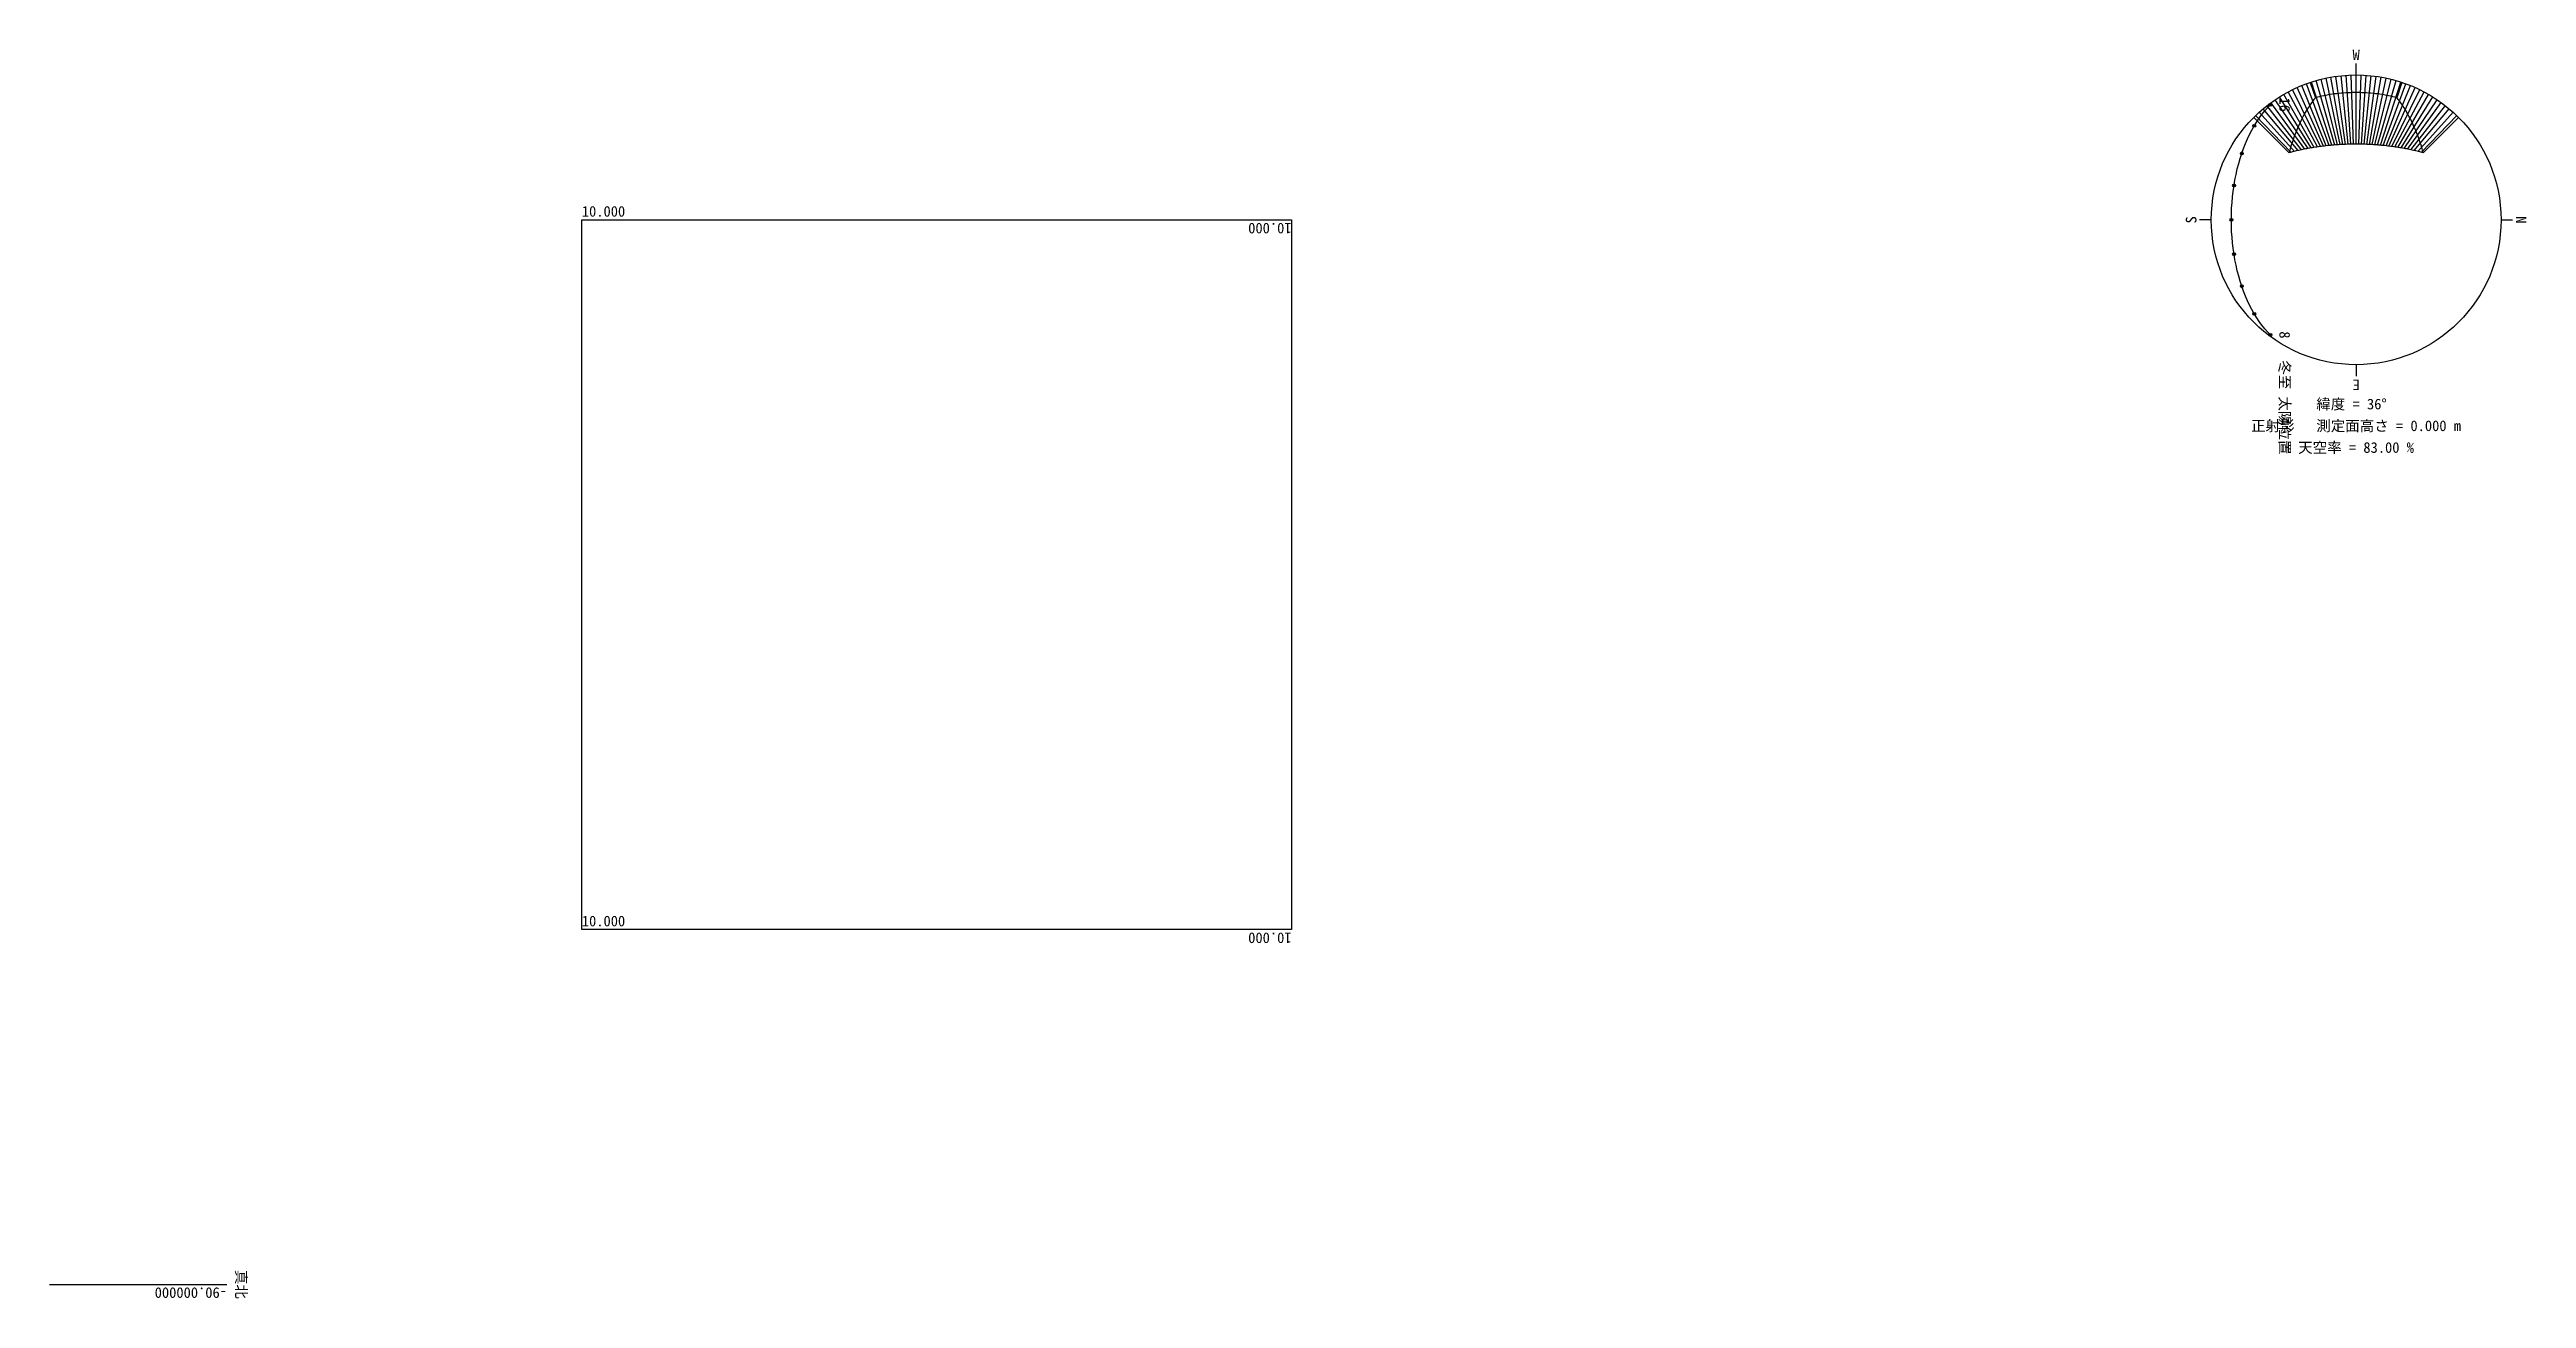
# Model space of a CAD drawing. Units: millimetres at full size, sheet at 1:100. Extents: x -18612 to 24122, y -15978 to 5571.
import ezdxf
from ezdxf.enums import TextEntityAlignment as Align

# ---------------------------------------------------------------- set-up
doc = ezdxf.new("R2010")
doc.units = ezdxf.units.MM
doc.header["$LTSCALE"] = 100
doc.header["$PDMODE"] = 32
doc.header["$PDSIZE"] = 50
doc.layers.add('0-0', color=4, linetype='Continuous')
doc.styles.add('ＭＳ ゴシック', font='')
doc.styles.get('ＭＳ ゴシック').set_extended_font_data('MS Gothic')

msp = doc.modelspace()

# ---------------------------------------------------------------- linework, layer by layer
at = {"layer": '0-0'}
for p, q in [((21138.1, 3937.8), (21096.4, 5131.1)), ((21183.7, 3938), (21183.7, 5132.7)), ((21229.3, 3937.8), (21270.9, 5131.1)), ((20353.2, 3863.9), (19785.7, 4705.2)), ((20408.2, 3873.6), (19858.9, 4752.8)), ((20462.1, 3882.5), (19933.7, 4797.7)), ((20514.9, 3890.4), (20010, 4840)), ((20566.7, 3897.6), (20087.7, 4879.6)), ((20617.6, 3904.1), (20166.8, 4916.5)), ((20667.6, 3909.9), (20247.2, 4950.6)), ((20716.9, 3915.1), (20328.6, 4981.9)), ((20765.5, 3919.6), (20411.1, 5010.3)), ((20813.5, 3923.6), (20494.6, 5035.8)), ((20860.9, 3927.1), (20578.9, 5058.4)), ((20907.9, 3930.1), (20663.9, 5078)), ((20954.5, 3932.5), (20749.6, 5094.7)), ((21000.7, 3934.5), (20835.7, 5108.3)), ((21046.7, 3936.1), (20922.4, 5119)), ((21092.5, 3937.1), (21009.3, 5126.6)), ((21274.9, 3937.1), (21358.1, 5126.6)), ((21320.7, 3936.1), (21445, 5119)), ((21366.6, 3934.5), (21531.6, 5108.3)), ((21412.9, 3932.5), (21617.8, 5094.7)), ((21459.4, 3930.1), (21703.5, 5078)), ((21506.4, 3927.1), (21788.5, 5058.4)), ((21553.9, 3923.6), (21872.8, 5035.8)), ((21601.8, 3919.6), (21956.2, 5010.3)), ((21650.4, 3915.1), (22038.7, 4981.9)), ((21699.7, 3909.9), (22120.2, 4950.6)), ((21749.8, 3904.1), (22200.5, 4916.5)), ((21800.7, 3897.6), (22279.6, 4879.6)), ((21852.5, 3890.4), (22357.4, 4840)), ((21905.3, 3882.5), (22433.7, 4797.7)), ((21959.1, 3873.6), (22508.5, 4752.8)), ((22014.2, 3863.9), (22581.7, 4705.2)), ((20058.1, 3798.2), (19447, 4431)), ((20120, 3814), (19510.8, 4490.5)), ((20180.4, 3828.3), (19576.7, 4547.8)), ((20239.4, 3841.3), (19644.5, 4602.7)), ((20296.9, 3853.1), (19714.2, 4655.2)), ((22070.4, 3853.1), (22653.1, 4655.2)), ((22128, 3841.3), (22722.8, 4602.7)), ((22186.9, 3828.3), (22790.6, 4547.8)), ((22247.3, 3814), (22856.5, 4490.5)), ((22309.3, 3798.2), (22920.3, 4431))]:
    msp.add_line(p, q, dxfattribs=at)
at = {"layer": '0-0', "color": 7}
for p, q in [((21183.7, 5132.7), (21183.7, 5332.7)), ((20393.1, 5004.4), (20481.3, 4739.9)), ((21974.2, 5004.4), (21886.1, 4739.9)), ((19415.9, 4400.4), (20026.5, 3789.8)), ((18683.7, 2632.7), (18483.7, 2632.7)), ((23683.7, 2632.7), (23883.7, 2632.7)), ((21183.7, 132.7), (21183.7, -67.3)), ((-18612.2, -15734.7), (-15551, -15734.7))]:
    msp.add_line(p, q, dxfattribs=at)
for points in [[(20481.3, 4739.9), (20468.8, 4724.4), (20455.9, 4708.1), (20442.7, 4690.9), (20429.1, 4672.7), (20415.2, 4653.5), (20400.8, 4633.2), (20386.1, 4611.8), (20371, 4589.1), (20355.5, 4565.1), (20339.6, 4539.7), (20323.3, 4512.8), (20306.6, 4484.3), (20289.5, 4454.1), (20272.1, 4422.1), (20254.3, 4388.2), (20236.1, 4352.2), (20217.7, 4314.2), (20199, 4273.8), (20180, 4231.1), (20160.8, 4185.9), (20141.5, 4138), (20122.1, 4087.4), (20102.6, 4034), (20083.3, 3977.6), (20064.1, 3918.1), (20045.1, 3855.5), (20026.5, 3789.8)], [(21886.1, 4739.9), (21850.9, 4748.7), (21815.3, 4757.1), (21779.2, 4765.1), (21742.8, 4772.7), (21706, 4779.9), (21668.8, 4786.6), (21631.3, 4792.8), (21593.5, 4798.6), (21555.3, 4803.9), (21516.9, 4808.7), (21478.3, 4813), (21439.5, 4816.8), (21400.4, 4820.1), (21361.3, 4822.8), (21321.9, 4825), (21282.5, 4826.6), (21243, 4827.7), (21203.5, 4828.3), (21163.9, 4828.3), (21124.3, 4827.7), (21084.8, 4826.6), (21045.4, 4825), (21006.1, 4822.8), (20966.9, 4820.1), (20927.9, 4816.8), (20889, 4813), (20850.4, 4808.7), (20812, 4803.9), (20773.9, 4798.6), (20736.1, 4792.8), (20698.6, 4786.6), (20661.4, 4779.9), (20624.6, 4772.7), (20588.1, 4765.1), (20552.1, 4757.1), (20516.5, 4748.7), (20481.3, 4739.9)], [(22340.8, 3789.8), (22322.2, 3855.5), (22303.3, 3918.1), (22284.1, 3977.6), (22264.7, 4034), (22245.3, 4087.4), (22225.9, 4138), (22206.5, 4185.9), (22187.4, 4231.1), (22168.4, 4273.8), (22149.7, 4314.2), (22131.2, 4352.2), (22113.1, 4388.2), (22095.3, 4422.1), (22077.8, 4454.1), (22060.8, 4484.3), (22044.1, 4512.8), (22027.8, 4539.7), (22011.9, 4565.1), (21996.3, 4589.1), (21981.2, 4611.8), (21966.5, 4633.2), (21952.2, 4653.5), (21938.2, 4672.7), (21924.6, 4690.9), (21911.4, 4708.1), (21898.6, 4724.4), (21886.1, 4739.9)], [(22951.4, 4400.4), (22340.8, 3789.8), (22320.7, 3795.2), (22300.3, 3800.6), (22279.6, 3805.9), (22258.6, 3811.2), (22237.4, 3816.4), (22215.8, 3821.6), (22194, 3826.7), (22171.9, 3831.7), (22149.5, 3836.7), (22126.9, 3841.6), (22104, 3846.4), (22080.8, 3851.1), (22057.3, 3855.7), (22033.6, 3860.3), (22009.6, 3864.7), (21985.3, 3869.1), (21960.8, 3873.4), (21936.1, 3877.5), (21911.1, 3881.6), (21885.8, 3885.5), (21860.3, 3889.3), (21834.6, 3893), (21808.7, 3896.6), (21782.5, 3900), (21756.2, 3903.3), (21729.6, 3906.5), (21702.9, 3909.6), (21675.9, 3912.5), (21648.8, 3915.2), (21621.5, 3917.9), (21594, 3920.3), (21566.4, 3922.6), (21538.7, 3924.8), (21510.8, 3926.8), (21482.8, 3928.7), (21454.6, 3930.3), (21426.4, 3931.9), (21398.1, 3933.2)], [(20333.8, 3860.3), (20310, 3855.7), (20286.6, 3851.1), (20263.4, 3846.4), (20240.5, 3841.6), (20217.8, 3836.7), (20195.4, 3831.7), (20173.3, 3826.7), (20151.5, 3821.6), (20130, 3816.4), (20108.7, 3811.2), (20087.8, 3805.9), (20067.1, 3800.6), (20046.7, 3795.2), (20026.5, 3789.8)], [(21398.1, 3933.2), (21369.6, 3934.4), (21341.2, 3935.4), (21312.6, 3936.3), (21284, 3937), (21255.4, 3937.5), (21226.7, 3937.8), (21198, 3938), (21169.3, 3938), (21140.6, 3937.8), (21112, 3937.5), (21083.3, 3937), (21054.7, 3936.3), (21026.2, 3935.4), (20997.7, 3934.4), (20969.3, 3933.2), (20941, 3931.9), (20912.7, 3930.3), (20884.6, 3928.7), (20856.6, 3926.8), (20828.7, 3924.8), (20800.9, 3922.6), (20773.3, 3920.3), (20745.9, 3917.9), (20718.6, 3915.2), (20691.4, 3912.5), (20664.5, 3909.6), (20637.7, 3906.5), (20611.2, 3903.3), (20584.8, 3900), (20558.7, 3896.6), (20532.7, 3893), (20507, 3889.3), (20481.5, 3885.5), (20456.3, 3881.6), (20431.3, 3877.5), (20406.5, 3873.4), (20382, 3869.1), (20357.8, 3864.7), (20333.8, 3860.3)]]:
    msp.add_lwpolyline(points, dxfattribs=at)
at = {"layer": '0-0', "color": 6}
for points in [[(19425.6, 4254.4), (19468, 4323.6), (19512.3, 4389.6), (19558.1, 4452.2), (19605.6, 4511.4), (19654.5, 4567), (19704.8, 4618.9)], [(19211.3, 3779.4), (19241.8, 3865), (19274.5, 3948.2), (19309.3, 4028.9), (19346.1, 4106.9), (19384.9, 4182.1), (19425.6, 4254.4)], [(19076.6, 3226.3), (19093.1, 3322.3), (19112, 3417.1), (19133.3, 3510.3), (19157, 3601.9), (19183, 3691.7), (19211.3, 3779.4)], [(19030.7, 2632.7), (19032, 2732.7), (19035.8, 2832.5), (19042.2, 2932), (19051.2, 3030.9), (19062.7, 3129.1), (19076.6, 3226.3)], [(19076.6, 2039), (19062.7, 2136.2), (19051.2, 2234.4), (19042.2, 2333.3), (19035.8, 2432.8), (19032, 2532.6), (19030.7, 2632.7)], [(19211.3, 1485.9), (19183, 1573.6), (19157, 1663.4), (19133.3, 1755), (19112, 1848.2), (19093.1, 1943), (19076.6, 2039)], [(19425.6, 1010.9), (19384.9, 1083.2), (19346.1, 1158.4), (19309.3, 1236.4), (19274.5, 1317.1), (19241.8, 1400.3), (19211.3, 1485.9)], [(19704.8, 646.4), (19654.5, 698.3), (19605.6, 753.9), (19558.1, 813.1), (19512.3, 875.7), (19468, 941.7), (19425.6, 1010.9)]]:
    msp.add_lwpolyline(points, dxfattribs=at)
at = {"layer": '0-0', "color": 7}
msp.add_lwpolyline([(-9428.6, 2632.7), (2816.3, 2632.7), (2816.3, -9612.2), (-9428.6, -9612.2)], close=True, dxfattribs=at)
msp.add_circle((21183.7, 2632.7), 2500, dxfattribs=at)
at = {"layer": '0-0', "color": 6}
for p in [(19425.6, 4254.4), (19704.8, 4618.9), (19211.3, 3779.4), (19076.6, 3226.3), (19030.7, 2632.7), (19076.6, 2039), (19211.3, 1485.9), (19425.6, 1010.9), (19704.8, 646.4)]:
    msp.add_point(p, dxfattribs=at)

# ---------------------------------------------------------------- texts
at = {"layer": '0-0', "style": 'ＭＳ ゴシック'}
for s, p in [('W', (21121.2, 5332.7)), ('緯度 = 36°', (20496.2, -692.3)), ('正射影 \u3000測定面高さ = 0.000 m', (19371.2, -1067.3)), ('天空率 = 83.00 %', (20183.7, -1442.3))]:
    msp.add_text(s, height=183.3, dxfattribs=at).set_placement(p, align=Align.BOTTOM_LEFT)
for s, rotation, p in [('16', 270, (19804.8, 4743.9)), ('S', 90, (18483.7, 2570.2)), ('N', 270, (23883.7, 2695.2)), ('8 \u3000冬至 太陽位置', 270, (19804.8, 708.9)), ('E', 180, (21246.2, -67.3))]:
    msp.add_text(s, height=183.3, rotation=rotation, dxfattribs=at).set_placement(p, align=Align.BOTTOM_LEFT)
at = {"layer": '0-0', "color": 2, "style": 'ＭＳ ゴシック'}
for p in [(-9428.6, 2632.7), (-9428.6, -9612.2)]:
    msp.add_text('10.000', height=183.3, dxfattribs=at).set_placement(p, align=Align.BOTTOM_LEFT)
for p in [(2816.3, 2632.7), (2816.3, -9612.2)]:
    msp.add_text('10.000', height=183.3, rotation=180, dxfattribs=at).set_placement(p, align=Align.BOTTOM_LEFT)
at = {"layer": '0-0', "color": 6, "style": 'ＭＳ ゴシック'}
for s, rotation, p in [('-90.000000', 180, (-15551, -15734.7)), ('真北', 270, (-15451, -15484.7))]:
    msp.add_text(s, height=183.3, rotation=rotation, dxfattribs=at).set_placement(p, align=Align.BOTTOM_LEFT)

doc.saveas('drawing.dxf')
